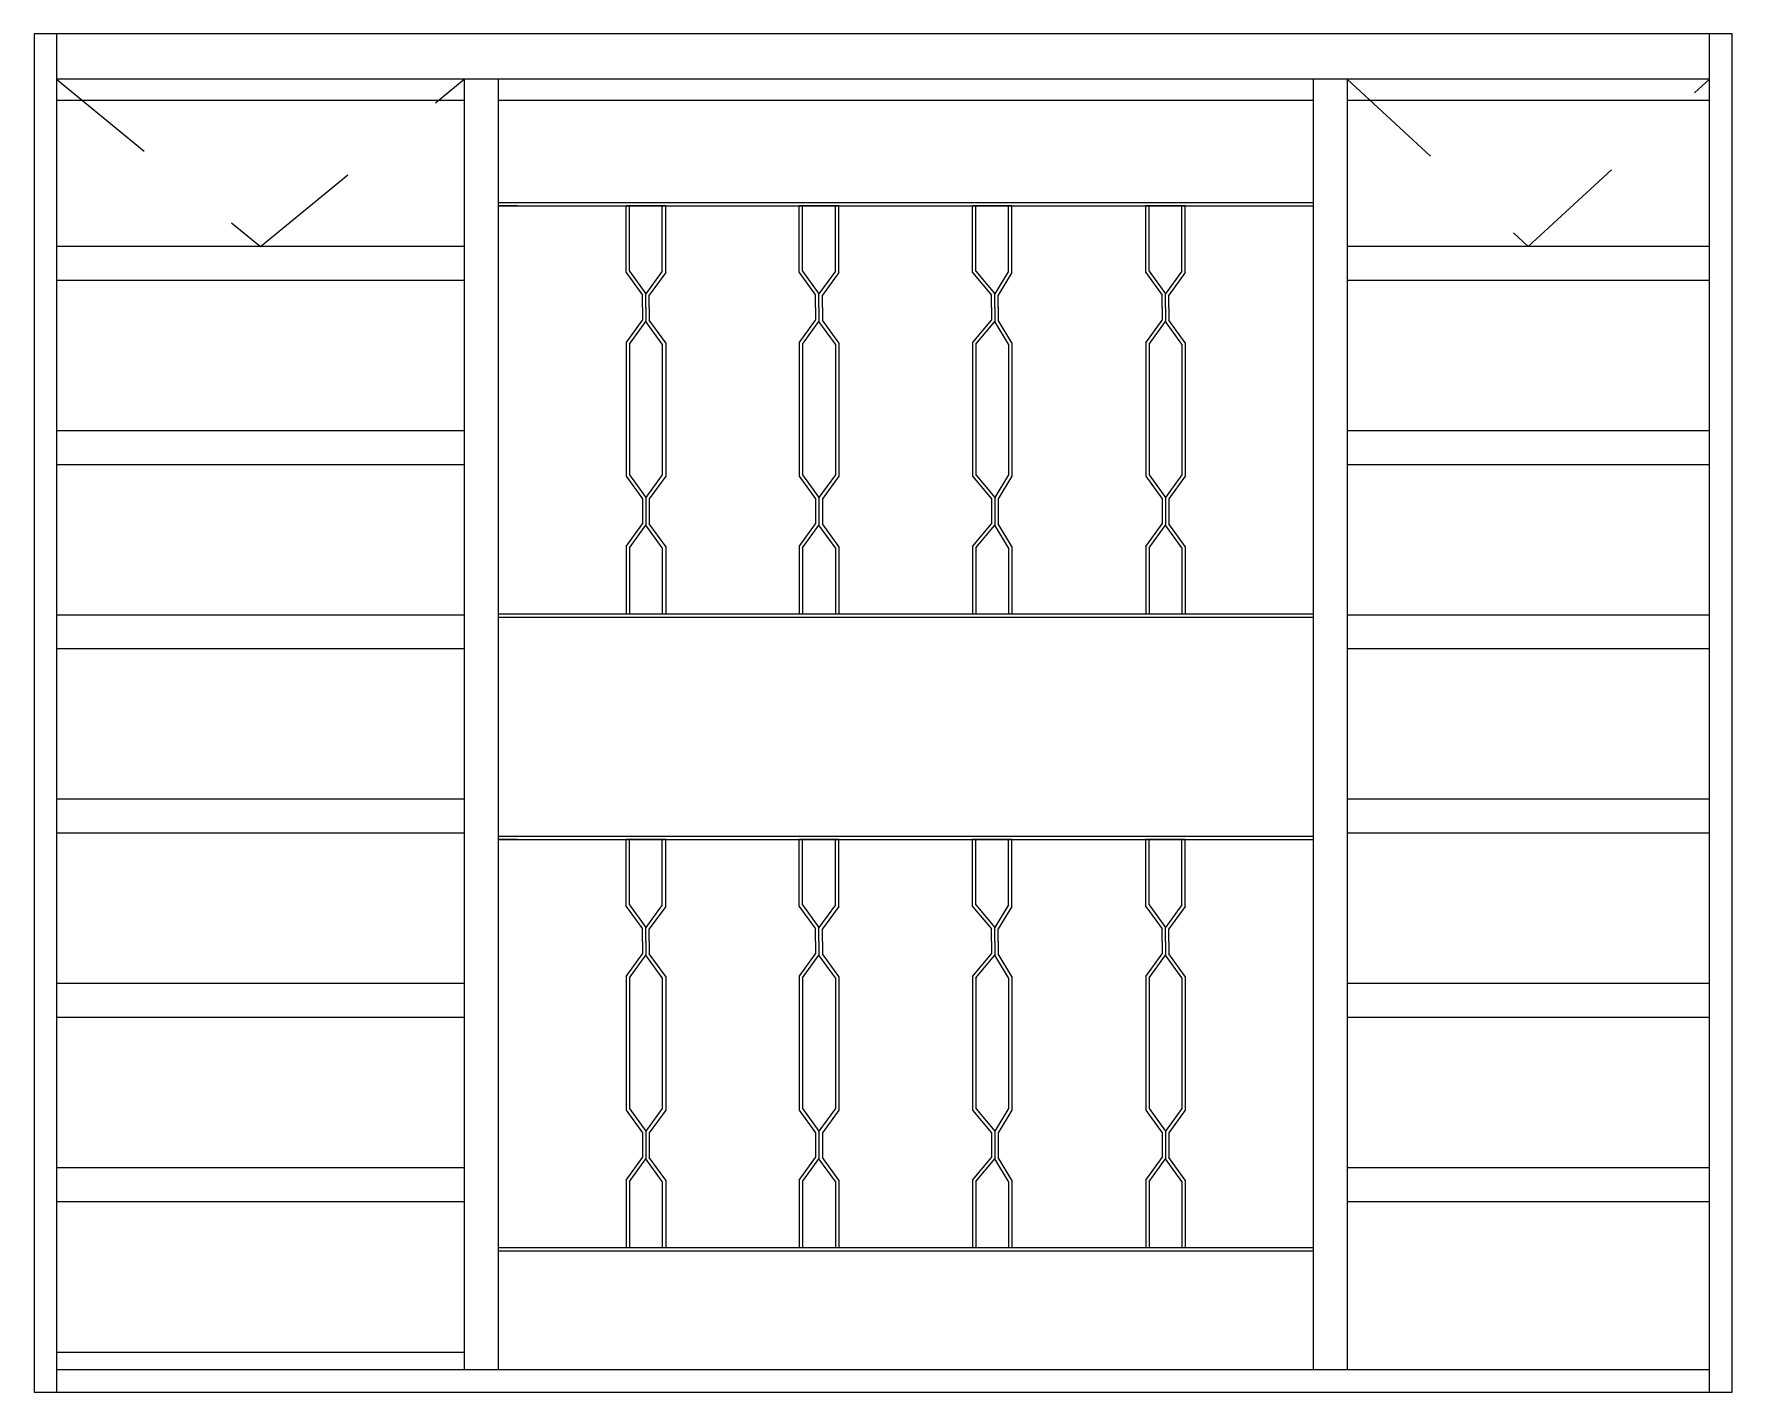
# Model space of a CAD drawing. Header units: millimetres. Extents: x 229.5 to 231, y 1323.18 to 1324.38.
import ezdxf

# ---------------------------------------------------------------- set-up
doc = ezdxf.new("R2010")
doc.units = ezdxf.units.MM
doc.header["$LTSCALE"] = 0.5
doc.linetypes.add('HIDDEN2', pattern=[0.1875, 0.125, -0.0625])
doc.layers.add('Gravia_Janelas', color=1, linetype='Continuous')
doc.layers.add('Gravia_Janelas_hidden2', color=1, linetype='HIDDEN2')

msp = doc.modelspace()

# ---------------------------------------------------------------- linework, layer by layer
at = {"layer": 'Gravia_Janelas', "color": 2}
for p, q in [((229.5003, 1324.3809), (229.5003, 1323.1809)), ((231.0003, 1324.3809), (229.5003, 1324.3809)), ((231.0003, 1323.1809), (231.0003, 1324.3809)), ((229.5003, 1323.1809), (231.0003, 1323.1809))]:
    msp.add_line(p, q, dxfattribs=at)
at = {"layer": 'Gravia_Janelas'}
for p, q in [((229.5203, 1324.3809), (229.5203, 1323.1809)), ((230.9803, 1323.1809), (230.9803, 1324.3809)), ((230.9803, 1324.3409), (229.5203, 1324.3409)), ((230.9803, 1324.3409), (229.5203, 1324.3409)), ((229.8803, 1324.3409), (229.8803, 1323.2009)), ((229.9103, 1324.3409), (229.9103, 1323.2009)), ((230.6303, 1324.3409), (230.6303, 1323.2009)), ((230.6603, 1324.3409), (230.6603, 1323.2009)), ((229.8803, 1324.322), (229.5203, 1324.322)), ((230.3003, 1324.322), (229.9103, 1324.322)), ((230.6303, 1324.322), (230.3003, 1324.322)), ((230.9803, 1324.322), (230.6603, 1324.322)), ((229.9103, 1324.2321), (230.6303, 1324.2321)), ((229.9103, 1324.2291), (230.6303, 1324.2291)), ((229.9273, 1324.2291), (229.9103, 1324.2291)), ((230.0233, 1324.1701), (230.0233, 1324.2291)), ((230.0583, 1324.2291), (230.0233, 1324.2291)), ((230.0263, 1324.1714), (230.0263, 1324.2291)), ((230.0553, 1324.1714), (230.0553, 1324.2291)), ((230.0583, 1324.1701), (230.0583, 1324.2291)), ((230.1762, 1324.1701), (230.1762, 1324.2291)), ((230.2112, 1324.2291), (230.1762, 1324.2291)), ((230.1792, 1324.1714), (230.1792, 1324.2291)), ((230.2082, 1324.1714), (230.2082, 1324.2291)), ((230.2112, 1324.1701), (230.2112, 1324.2291)), ((230.3292, 1324.1701), (230.3292, 1324.2291)), ((230.3642, 1324.2291), (230.3292, 1324.2291)), ((230.3322, 1324.1714), (230.3322, 1324.2291)), ((230.3612, 1324.1714), (230.3612, 1324.2291)), ((230.3642, 1324.1701), (230.3642, 1324.2291)), ((230.4823, 1324.1701), (230.4823, 1324.2291)), ((230.5173, 1324.2291), (230.4823, 1324.2291)), ((230.4853, 1324.1714), (230.4853, 1324.2291)), ((230.5143, 1324.1714), (230.5143, 1324.2291)), ((230.5173, 1324.1701), (230.5173, 1324.2291)), ((229.8803, 1324.1931), (229.5203, 1324.1931)), ((230.9803, 1324.1931), (230.6603, 1324.1931)), ((230.0233, 1324.1701), (230.0378, 1324.1501)), ((230.0263, 1324.1714), (230.0408, 1324.1514)), ((230.0553, 1324.1714), (230.0408, 1324.1514)), ((230.0583, 1324.1701), (230.0438, 1324.1501)), ((230.1762, 1324.1701), (230.1907, 1324.1501)), ((230.1792, 1324.1714), (230.1937, 1324.1514)), ((230.2082, 1324.1714), (230.1937, 1324.1514)), ((230.2112, 1324.1701), (230.1967, 1324.1501)), ((230.3292, 1324.1701), (230.346, 1324.1501)), ((230.3322, 1324.1714), (230.349, 1324.1514)), ((230.3612, 1324.1714), (230.349, 1324.1514)), ((230.3642, 1324.1701), (230.352, 1324.1501)), ((230.4823, 1324.1701), (230.4968, 1324.1501)), ((230.4853, 1324.1714), (230.4998, 1324.1514)), ((230.5143, 1324.1714), (230.4998, 1324.1514)), ((230.5173, 1324.1701), (230.5028, 1324.1501)), ((229.8803, 1324.1631), (229.5203, 1324.1631)), ((230.9803, 1324.1631), (230.6603, 1324.1631)), ((230.0378, 1324.1391), (230.0378, 1324.1501)), ((230.0408, 1324.1391), (230.0408, 1324.1514)), ((230.0408, 1324.1391), (230.0408, 1324.1514)), ((230.0438, 1324.1391), (230.0438, 1324.1501)), ((230.1907, 1324.1391), (230.1907, 1324.1501)), ((230.1937, 1324.1391), (230.1937, 1324.1514)), ((230.1937, 1324.1391), (230.1937, 1324.1514)), ((230.1967, 1324.1391), (230.1967, 1324.1501)), ((230.346, 1324.1391), (230.346, 1324.1501)), ((230.349, 1324.1391), (230.349, 1324.1514)), ((230.349, 1324.1391), (230.349, 1324.1514)), ((230.352, 1324.1391), (230.352, 1324.1501)), ((230.4968, 1324.1391), (230.4968, 1324.1501)), ((230.4998, 1324.1391), (230.4998, 1324.1514)), ((230.4998, 1324.1391), (230.4998, 1324.1514)), ((230.5028, 1324.1391), (230.5028, 1324.1501)), ((230.0233, 1324.1081), (230.0378, 1324.1281)), ((230.0263, 1324.1069), (230.0408, 1324.1269)), ((230.0378, 1324.1391), (230.0378, 1324.1281)), ((230.0408, 1324.1391), (230.0408, 1324.1269)), ((230.0408, 1324.1391), (230.0408, 1324.1269)), ((230.0553, 1324.1069), (230.0408, 1324.1269)), ((230.0438, 1324.1391), (230.0438, 1324.1281)), ((230.0583, 1324.1081), (230.0438, 1324.1281)), ((230.1762, 1324.1081), (230.1907, 1324.1281)), ((230.1792, 1324.1069), (230.1937, 1324.1269)), ((230.1907, 1324.1391), (230.1907, 1324.1281)), ((230.1937, 1324.1391), (230.1937, 1324.1269)), ((230.1937, 1324.1391), (230.1937, 1324.1269)), ((230.2082, 1324.1069), (230.1937, 1324.1269)), ((230.1967, 1324.1391), (230.1967, 1324.1281)), ((230.2112, 1324.1081), (230.1967, 1324.1281)), ((230.3292, 1324.1081), (230.346, 1324.1281)), ((230.3322, 1324.1069), (230.349, 1324.1269)), ((230.346, 1324.1391), (230.346, 1324.1281)), ((230.349, 1324.1391), (230.349, 1324.1269)), ((230.349, 1324.1391), (230.349, 1324.1269)), ((230.3612, 1324.1069), (230.349, 1324.1269)), ((230.352, 1324.1391), (230.352, 1324.1281)), ((230.3642, 1324.1081), (230.352, 1324.1281)), ((230.4823, 1324.1081), (230.4968, 1324.1281)), ((230.4853, 1324.1069), (230.4998, 1324.1269)), ((230.4968, 1324.1391), (230.4968, 1324.1281)), ((230.4998, 1324.1391), (230.4998, 1324.1269)), ((230.4998, 1324.1391), (230.4998, 1324.1269)), ((230.5143, 1324.1069), (230.4998, 1324.1269)), ((230.5028, 1324.1391), (230.5028, 1324.1281)), ((230.5173, 1324.1081), (230.5028, 1324.1281)), ((230.0233, 1324.1081), (230.0233, 1323.9901)), ((230.0263, 1324.1069), (230.0263, 1323.9914)), ((230.0553, 1324.1069), (230.0553, 1323.9914)), ((230.0583, 1324.1081), (230.0583, 1323.9901)), ((230.1762, 1324.1081), (230.1762, 1323.9901)), ((230.1792, 1324.1069), (230.1792, 1323.9914)), ((230.2082, 1324.1069), (230.2082, 1323.9914)), ((230.2112, 1324.1081), (230.2112, 1323.9901)), ((230.3292, 1324.1081), (230.3292, 1323.9901)), ((230.3322, 1324.1069), (230.3322, 1323.9914)), ((230.3612, 1324.1069), (230.3612, 1323.9914)), ((230.3642, 1324.1081), (230.3642, 1323.9901)), ((230.4823, 1324.1081), (230.4823, 1323.9901)), ((230.4853, 1324.1069), (230.4853, 1323.9914)), ((230.5143, 1324.1069), (230.5143, 1323.9914)), ((230.5173, 1324.1081), (230.5173, 1323.9901)), ((229.8803, 1324.0303), (229.5203, 1324.0303)), ((230.9803, 1324.0303), (230.6603, 1324.0303)), ((229.8803, 1324.0003), (229.5203, 1324.0003)), ((230.0233, 1323.9901), (230.0378, 1323.9701)), ((230.0263, 1323.9914), (230.0408, 1323.9714)), ((230.0553, 1323.9914), (230.0408, 1323.9714)), ((230.0583, 1323.9901), (230.0438, 1323.9701)), ((230.1762, 1323.9901), (230.1907, 1323.9701)), ((230.1792, 1323.9914), (230.1937, 1323.9714)), ((230.2082, 1323.9914), (230.1937, 1323.9714)), ((230.2112, 1323.9901), (230.1967, 1323.9701)), ((230.3292, 1323.9901), (230.346, 1323.9701)), ((230.3322, 1323.9914), (230.349, 1323.9714)), ((230.3612, 1323.9914), (230.349, 1323.9714)), ((230.3642, 1323.9901), (230.352, 1323.9701)), ((230.4823, 1323.9901), (230.4968, 1323.9701)), ((230.4853, 1323.9914), (230.4998, 1323.9714)), ((230.5143, 1323.9914), (230.4998, 1323.9714)), ((230.5173, 1323.9901), (230.5028, 1323.9701)), ((230.9803, 1324.0003), (230.6603, 1324.0003)), ((230.0378, 1323.9701), (230.0378, 1323.9591)), ((230.0408, 1323.9714), (230.0408, 1323.9591)), ((230.0408, 1323.9714), (230.0408, 1323.9591)), ((230.0438, 1323.9701), (230.0438, 1323.9591)), ((230.1907, 1323.9701), (230.1907, 1323.9591)), ((230.1937, 1323.9714), (230.1937, 1323.9591)), ((230.1937, 1323.9714), (230.1937, 1323.9591)), ((230.1967, 1323.9701), (230.1967, 1323.9591)), ((230.346, 1323.9701), (230.346, 1323.9591)), ((230.349, 1323.9714), (230.349, 1323.9591)), ((230.349, 1323.9714), (230.349, 1323.9591)), ((230.352, 1323.9701), (230.352, 1323.9591)), ((230.4968, 1323.9701), (230.4968, 1323.9591)), ((230.4998, 1323.9714), (230.4998, 1323.9591)), ((230.4998, 1323.9714), (230.4998, 1323.9591)), ((230.5028, 1323.9701), (230.5028, 1323.9591)), ((230.0233, 1323.9281), (230.0378, 1323.9481)), ((230.0263, 1323.9269), (230.0408, 1323.9469)), ((230.0378, 1323.9591), (230.0378, 1323.9481)), ((230.0408, 1323.9591), (230.0408, 1323.9469)), ((230.0408, 1323.9591), (230.0408, 1323.9469)), ((230.0553, 1323.9269), (230.0408, 1323.9469)), ((230.0438, 1323.9591), (230.0438, 1323.9481)), ((230.0583, 1323.9281), (230.0438, 1323.9481)), ((230.1762, 1323.9281), (230.1907, 1323.9481)), ((230.1792, 1323.9269), (230.1937, 1323.9469)), ((230.1907, 1323.9591), (230.1907, 1323.9481)), ((230.1937, 1323.9591), (230.1937, 1323.9469)), ((230.1937, 1323.9591), (230.1937, 1323.9469)), ((230.2082, 1323.9269), (230.1937, 1323.9469)), ((230.1967, 1323.9591), (230.1967, 1323.9481)), ((230.2112, 1323.9281), (230.1967, 1323.9481)), ((230.3292, 1323.9281), (230.346, 1323.9481)), ((230.3322, 1323.9269), (230.349, 1323.9469)), ((230.346, 1323.9591), (230.346, 1323.9481)), ((230.349, 1323.9591), (230.349, 1323.9469)), ((230.349, 1323.9591), (230.349, 1323.9469)), ((230.3612, 1323.9269), (230.349, 1323.9469)), ((230.352, 1323.9591), (230.352, 1323.9481)), ((230.3642, 1323.9281), (230.352, 1323.9481)), ((230.4823, 1323.9281), (230.4968, 1323.9481)), ((230.4853, 1323.9269), (230.4998, 1323.9469)), ((230.4968, 1323.9591), (230.4968, 1323.9481)), ((230.4998, 1323.9591), (230.4998, 1323.9469)), ((230.4998, 1323.9591), (230.4998, 1323.9469)), ((230.5143, 1323.9269), (230.4998, 1323.9469)), ((230.5028, 1323.9591), (230.5028, 1323.9481)), ((230.5173, 1323.9281), (230.5028, 1323.9481)), ((230.0233, 1323.9281), (230.0233, 1323.8691)), ((230.0263, 1323.9269), (230.0263, 1323.8691)), ((230.0553, 1323.9269), (230.0553, 1323.8691)), ((230.0583, 1323.9281), (230.0583, 1323.8691)), ((230.1762, 1323.9281), (230.1762, 1323.8691)), ((230.1792, 1323.9269), (230.1792, 1323.8691)), ((230.2082, 1323.9269), (230.2082, 1323.8691)), ((230.2112, 1323.9281), (230.2112, 1323.8691)), ((230.3292, 1323.9281), (230.3292, 1323.8691)), ((230.3322, 1323.9269), (230.3322, 1323.8691)), ((230.3612, 1323.9269), (230.3612, 1323.8691)), ((230.3642, 1323.9281), (230.3642, 1323.8691)), ((230.4823, 1323.9281), (230.4823, 1323.8691)), ((230.4853, 1323.9269), (230.4853, 1323.8691)), ((230.5143, 1323.9269), (230.5143, 1323.8691)), ((230.5173, 1323.9281), (230.5173, 1323.8691)), ((229.8803, 1323.8675), (229.5203, 1323.8675)), ((229.9103, 1323.8686), (230.6303, 1323.8686)), ((229.9103, 1323.8656), (230.6303, 1323.8656)), ((230.9803, 1323.8675), (230.6603, 1323.8675)), ((229.8803, 1323.8375), (229.5203, 1323.8375)), ((230.9803, 1323.8375), (230.6603, 1323.8375)), ((229.8803, 1323.7047), (229.5203, 1323.7047)), ((230.9803, 1323.7047), (230.6603, 1323.7047)), ((229.8803, 1323.6747), (229.5203, 1323.6747)), ((229.9103, 1323.6721), (230.6303, 1323.6721)), ((229.9103, 1323.6691), (230.6303, 1323.6691)), ((229.9273, 1323.6691), (229.9103, 1323.6691)), ((230.0233, 1323.6101), (230.0233, 1323.6691)), ((230.0583, 1323.6691), (230.0233, 1323.6691)), ((230.0263, 1323.6114), (230.0263, 1323.6691)), ((230.0553, 1323.6114), (230.0553, 1323.6691)), ((230.0583, 1323.6101), (230.0583, 1323.6691)), ((230.2112, 1323.6691), (230.1762, 1323.6691)), ((230.1762, 1323.6101), (230.1762, 1323.6691)), ((230.1792, 1323.6114), (230.1792, 1323.6691)), ((230.2082, 1323.6114), (230.2082, 1323.6691)), ((230.2112, 1323.6101), (230.2112, 1323.6691)), ((230.3642, 1323.6691), (230.3292, 1323.6691)), ((230.3292, 1323.6101), (230.3292, 1323.6691)), ((230.3322, 1323.6114), (230.3322, 1323.6691)), ((230.3612, 1323.6114), (230.3612, 1323.6691)), ((230.3642, 1323.6101), (230.3642, 1323.6691)), ((230.5173, 1323.6691), (230.4823, 1323.6691)), ((230.4823, 1323.6101), (230.4823, 1323.6691)), ((230.4853, 1323.6114), (230.4853, 1323.6691)), ((230.5143, 1323.6114), (230.5143, 1323.6691)), ((230.5173, 1323.6101), (230.5173, 1323.6691)), ((230.9803, 1323.6747), (230.6603, 1323.6747)), ((230.0233, 1323.6101), (230.0378, 1323.5901)), ((230.0263, 1323.6114), (230.0408, 1323.5914)), ((230.0553, 1323.6114), (230.0408, 1323.5914)), ((230.0583, 1323.6101), (230.0438, 1323.5901)), ((230.1762, 1323.6101), (230.1907, 1323.5901)), ((230.1792, 1323.6114), (230.1937, 1323.5914)), ((230.2082, 1323.6114), (230.1937, 1323.5914)), ((230.2112, 1323.6101), (230.1967, 1323.5901)), ((230.3292, 1323.6101), (230.346, 1323.5901)), ((230.3322, 1323.6114), (230.349, 1323.5914)), ((230.3612, 1323.6114), (230.349, 1323.5914)), ((230.3642, 1323.6101), (230.352, 1323.5901)), ((230.4823, 1323.6101), (230.4968, 1323.5901)), ((230.4853, 1323.6114), (230.4998, 1323.5914)), ((230.5143, 1323.6114), (230.4998, 1323.5914)), ((230.5173, 1323.6101), (230.5028, 1323.5901)), ((230.0378, 1323.5791), (230.0378, 1323.5901)), ((230.0408, 1323.5791), (230.0408, 1323.5914)), ((230.0408, 1323.5791), (230.0408, 1323.5914)), ((230.0438, 1323.5791), (230.0438, 1323.5901)), ((230.1907, 1323.5791), (230.1907, 1323.5901)), ((230.1937, 1323.5791), (230.1937, 1323.5914)), ((230.1937, 1323.5791), (230.1937, 1323.5914)), ((230.1967, 1323.5791), (230.1967, 1323.5901)), ((230.346, 1323.5791), (230.346, 1323.5901)), ((230.349, 1323.5791), (230.349, 1323.5914)), ((230.349, 1323.5791), (230.349, 1323.5914)), ((230.352, 1323.5791), (230.352, 1323.5901)), ((230.4968, 1323.5791), (230.4968, 1323.5901)), ((230.4998, 1323.5791), (230.4998, 1323.5914)), ((230.4998, 1323.5791), (230.4998, 1323.5914)), ((230.5028, 1323.5791), (230.5028, 1323.5901)), ((230.0378, 1323.5791), (230.0378, 1323.5681)), ((230.0408, 1323.5791), (230.0408, 1323.5669)), ((230.0408, 1323.5791), (230.0408, 1323.5669)), ((230.0438, 1323.5791), (230.0438, 1323.5681)), ((230.1907, 1323.5791), (230.1907, 1323.5681)), ((230.1937, 1323.5791), (230.1937, 1323.5669)), ((230.1937, 1323.5791), (230.1937, 1323.5669)), ((230.1967, 1323.5791), (230.1967, 1323.5681)), ((230.346, 1323.5791), (230.346, 1323.5681)), ((230.349, 1323.5791), (230.349, 1323.5669)), ((230.349, 1323.5791), (230.349, 1323.5669)), ((230.352, 1323.5791), (230.352, 1323.5681)), ((230.4968, 1323.5791), (230.4968, 1323.5681)), ((230.4998, 1323.5791), (230.4998, 1323.5669)), ((230.4998, 1323.5791), (230.4998, 1323.5669)), ((230.5028, 1323.5791), (230.5028, 1323.5681)), ((230.0233, 1323.5481), (230.0378, 1323.5681)), ((230.0263, 1323.5469), (230.0408, 1323.5669)), ((230.0553, 1323.5469), (230.0408, 1323.5669)), ((230.0583, 1323.5481), (230.0438, 1323.5681)), ((230.1762, 1323.5481), (230.1907, 1323.5681)), ((230.1792, 1323.5469), (230.1937, 1323.5669)), ((230.2082, 1323.5469), (230.1937, 1323.5669)), ((230.2112, 1323.5481), (230.1967, 1323.5681)), ((230.3292, 1323.5481), (230.346, 1323.5681)), ((230.3322, 1323.5469), (230.349, 1323.5669)), ((230.3612, 1323.5469), (230.349, 1323.5669)), ((230.3642, 1323.5481), (230.352, 1323.5681)), ((230.4823, 1323.5481), (230.4968, 1323.5681)), ((230.4853, 1323.5469), (230.4998, 1323.5669)), ((230.5143, 1323.5469), (230.4998, 1323.5669)), ((230.5173, 1323.5481), (230.5028, 1323.5681)), ((229.8803, 1323.5419), (229.5203, 1323.5419)), ((230.0233, 1323.5481), (230.0233, 1323.4301)), ((230.0263, 1323.5469), (230.0263, 1323.4314)), ((230.0553, 1323.5469), (230.0553, 1323.4314)), ((230.0583, 1323.5481), (230.0583, 1323.4301)), ((230.1762, 1323.5481), (230.1762, 1323.4301)), ((230.1792, 1323.5469), (230.1792, 1323.4314)), ((230.2082, 1323.5469), (230.2082, 1323.4314)), ((230.2112, 1323.5481), (230.2112, 1323.4301)), ((230.3292, 1323.5481), (230.3292, 1323.4301)), ((230.3322, 1323.5469), (230.3322, 1323.4314)), ((230.3612, 1323.5469), (230.3612, 1323.4314)), ((230.3642, 1323.5481), (230.3642, 1323.4301)), ((230.4823, 1323.5481), (230.4823, 1323.4301)), ((230.4853, 1323.5469), (230.4853, 1323.4314)), ((230.5143, 1323.5469), (230.5143, 1323.4314)), ((230.5173, 1323.5481), (230.5173, 1323.4301)), ((230.9803, 1323.5419), (230.6603, 1323.5419)), ((229.8803, 1323.5119), (229.5203, 1323.5119)), ((230.9803, 1323.5119), (230.6603, 1323.5119)), ((230.0233, 1323.4301), (230.0378, 1323.4101)), ((230.0263, 1323.4314), (230.0408, 1323.4114)), ((230.0553, 1323.4314), (230.0408, 1323.4114)), ((230.0583, 1323.4301), (230.0438, 1323.4101)), ((230.1762, 1323.4301), (230.1907, 1323.4101)), ((230.1792, 1323.4314), (230.1937, 1323.4114)), ((230.2082, 1323.4314), (230.1937, 1323.4114)), ((230.2112, 1323.4301), (230.1967, 1323.4101)), ((230.3292, 1323.4301), (230.346, 1323.4101)), ((230.3322, 1323.4314), (230.349, 1323.4114)), ((230.3612, 1323.4314), (230.349, 1323.4114)), ((230.3642, 1323.4301), (230.352, 1323.4101)), ((230.4823, 1323.4301), (230.4968, 1323.4101)), ((230.4853, 1323.4314), (230.4998, 1323.4114)), ((230.5143, 1323.4314), (230.4998, 1323.4114)), ((230.5173, 1323.4301), (230.5028, 1323.4101)), ((230.0378, 1323.4101), (230.0378, 1323.3991)), ((230.0408, 1323.4114), (230.0408, 1323.3991)), ((230.0408, 1323.4114), (230.0408, 1323.3991)), ((230.0438, 1323.4101), (230.0438, 1323.3991)), ((230.1907, 1323.4101), (230.1907, 1323.3991)), ((230.1937, 1323.4114), (230.1937, 1323.3991)), ((230.1937, 1323.4114), (230.1937, 1323.3991)), ((230.1967, 1323.4101), (230.1967, 1323.3991)), ((230.346, 1323.4101), (230.346, 1323.3991)), ((230.349, 1323.4114), (230.349, 1323.3991)), ((230.349, 1323.4114), (230.349, 1323.3991)), ((230.352, 1323.4101), (230.352, 1323.3991)), ((230.4968, 1323.4101), (230.4968, 1323.3991)), ((230.4998, 1323.4114), (230.4998, 1323.3991)), ((230.4998, 1323.4114), (230.4998, 1323.3991)), ((230.5028, 1323.4101), (230.5028, 1323.3991)), ((230.0378, 1323.3991), (230.0378, 1323.3881)), ((230.0408, 1323.3991), (230.0408, 1323.3869)), ((230.0408, 1323.3991), (230.0408, 1323.3869)), ((230.0438, 1323.3991), (230.0438, 1323.3881)), ((230.1907, 1323.3991), (230.1907, 1323.3881)), ((230.1937, 1323.3991), (230.1937, 1323.3869)), ((230.1937, 1323.3991), (230.1937, 1323.3869)), ((230.1967, 1323.3991), (230.1967, 1323.3881)), ((230.346, 1323.3991), (230.346, 1323.3881)), ((230.349, 1323.3991), (230.349, 1323.3869)), ((230.349, 1323.3991), (230.349, 1323.3869)), ((230.352, 1323.3991), (230.352, 1323.3881)), ((230.4968, 1323.3991), (230.4968, 1323.3881)), ((230.4998, 1323.3991), (230.4998, 1323.3869)), ((230.4998, 1323.3991), (230.4998, 1323.3869)), ((230.5028, 1323.3991), (230.5028, 1323.3881)), ((229.8803, 1323.3791), (229.5203, 1323.3791)), ((230.0233, 1323.3681), (230.0378, 1323.3881)), ((230.0263, 1323.3669), (230.0408, 1323.3869)), ((230.0553, 1323.3669), (230.0408, 1323.3869)), ((230.0583, 1323.3681), (230.0438, 1323.3881)), ((230.1762, 1323.3681), (230.1907, 1323.3881)), ((230.1792, 1323.3669), (230.1937, 1323.3869)), ((230.2082, 1323.3669), (230.1937, 1323.3869)), ((230.2112, 1323.3681), (230.1967, 1323.3881)), ((230.3292, 1323.3681), (230.346, 1323.3881)), ((230.3322, 1323.3669), (230.349, 1323.3869)), ((230.3612, 1323.3669), (230.349, 1323.3869)), ((230.3642, 1323.3681), (230.352, 1323.3881)), ((230.4823, 1323.3681), (230.4968, 1323.3881)), ((230.4853, 1323.3669), (230.4998, 1323.3869)), ((230.5143, 1323.3669), (230.4998, 1323.3869)), ((230.5173, 1323.3681), (230.5028, 1323.3881)), ((230.9803, 1323.3791), (230.6603, 1323.3791)), ((230.0233, 1323.3681), (230.0233, 1323.3091)), ((230.0263, 1323.3669), (230.0263, 1323.3091)), ((230.0553, 1323.3669), (230.0553, 1323.3091)), ((230.0583, 1323.3681), (230.0583, 1323.3091)), ((230.1762, 1323.3681), (230.1762, 1323.3091)), ((230.1792, 1323.3669), (230.1792, 1323.3091)), ((230.2082, 1323.3669), (230.2082, 1323.3091)), ((230.2112, 1323.3681), (230.2112, 1323.3091)), ((230.3292, 1323.3681), (230.3292, 1323.3091)), ((230.3322, 1323.3669), (230.3322, 1323.3091)), ((230.3612, 1323.3669), (230.3612, 1323.3091)), ((230.3642, 1323.3681), (230.3642, 1323.3091)), ((230.4823, 1323.3681), (230.4823, 1323.3091)), ((230.4853, 1323.3669), (230.4853, 1323.3091)), ((230.5143, 1323.3669), (230.5143, 1323.3091)), ((230.5173, 1323.3681), (230.5173, 1323.3091)), ((229.8803, 1323.3491), (229.5203, 1323.3491)), ((230.9803, 1323.3491), (230.6603, 1323.3491)), ((229.9103, 1323.3086), (230.6303, 1323.3086)), ((229.9103, 1323.3056), (230.6303, 1323.3056)), ((229.8803, 1323.2159), (229.5203, 1323.2159)), ((229.5203, 1323.2009), (230.9803, 1323.2009))]:
    msp.add_line(p, q, dxfattribs=at)
at = {"layer": 'Gravia_Janelas_hidden2'}
for p, q in [((229.5203, 1324.3409), (229.7003, 1324.1931)), ((229.7003, 1324.1931), (229.8803, 1324.3409)), ((230.6603, 1324.3409), (230.8203, 1324.1931)), ((230.8203, 1324.1931), (230.9803, 1324.3409))]:
    msp.add_line(p, q, dxfattribs=at)

doc.saveas('drawing.dxf')
